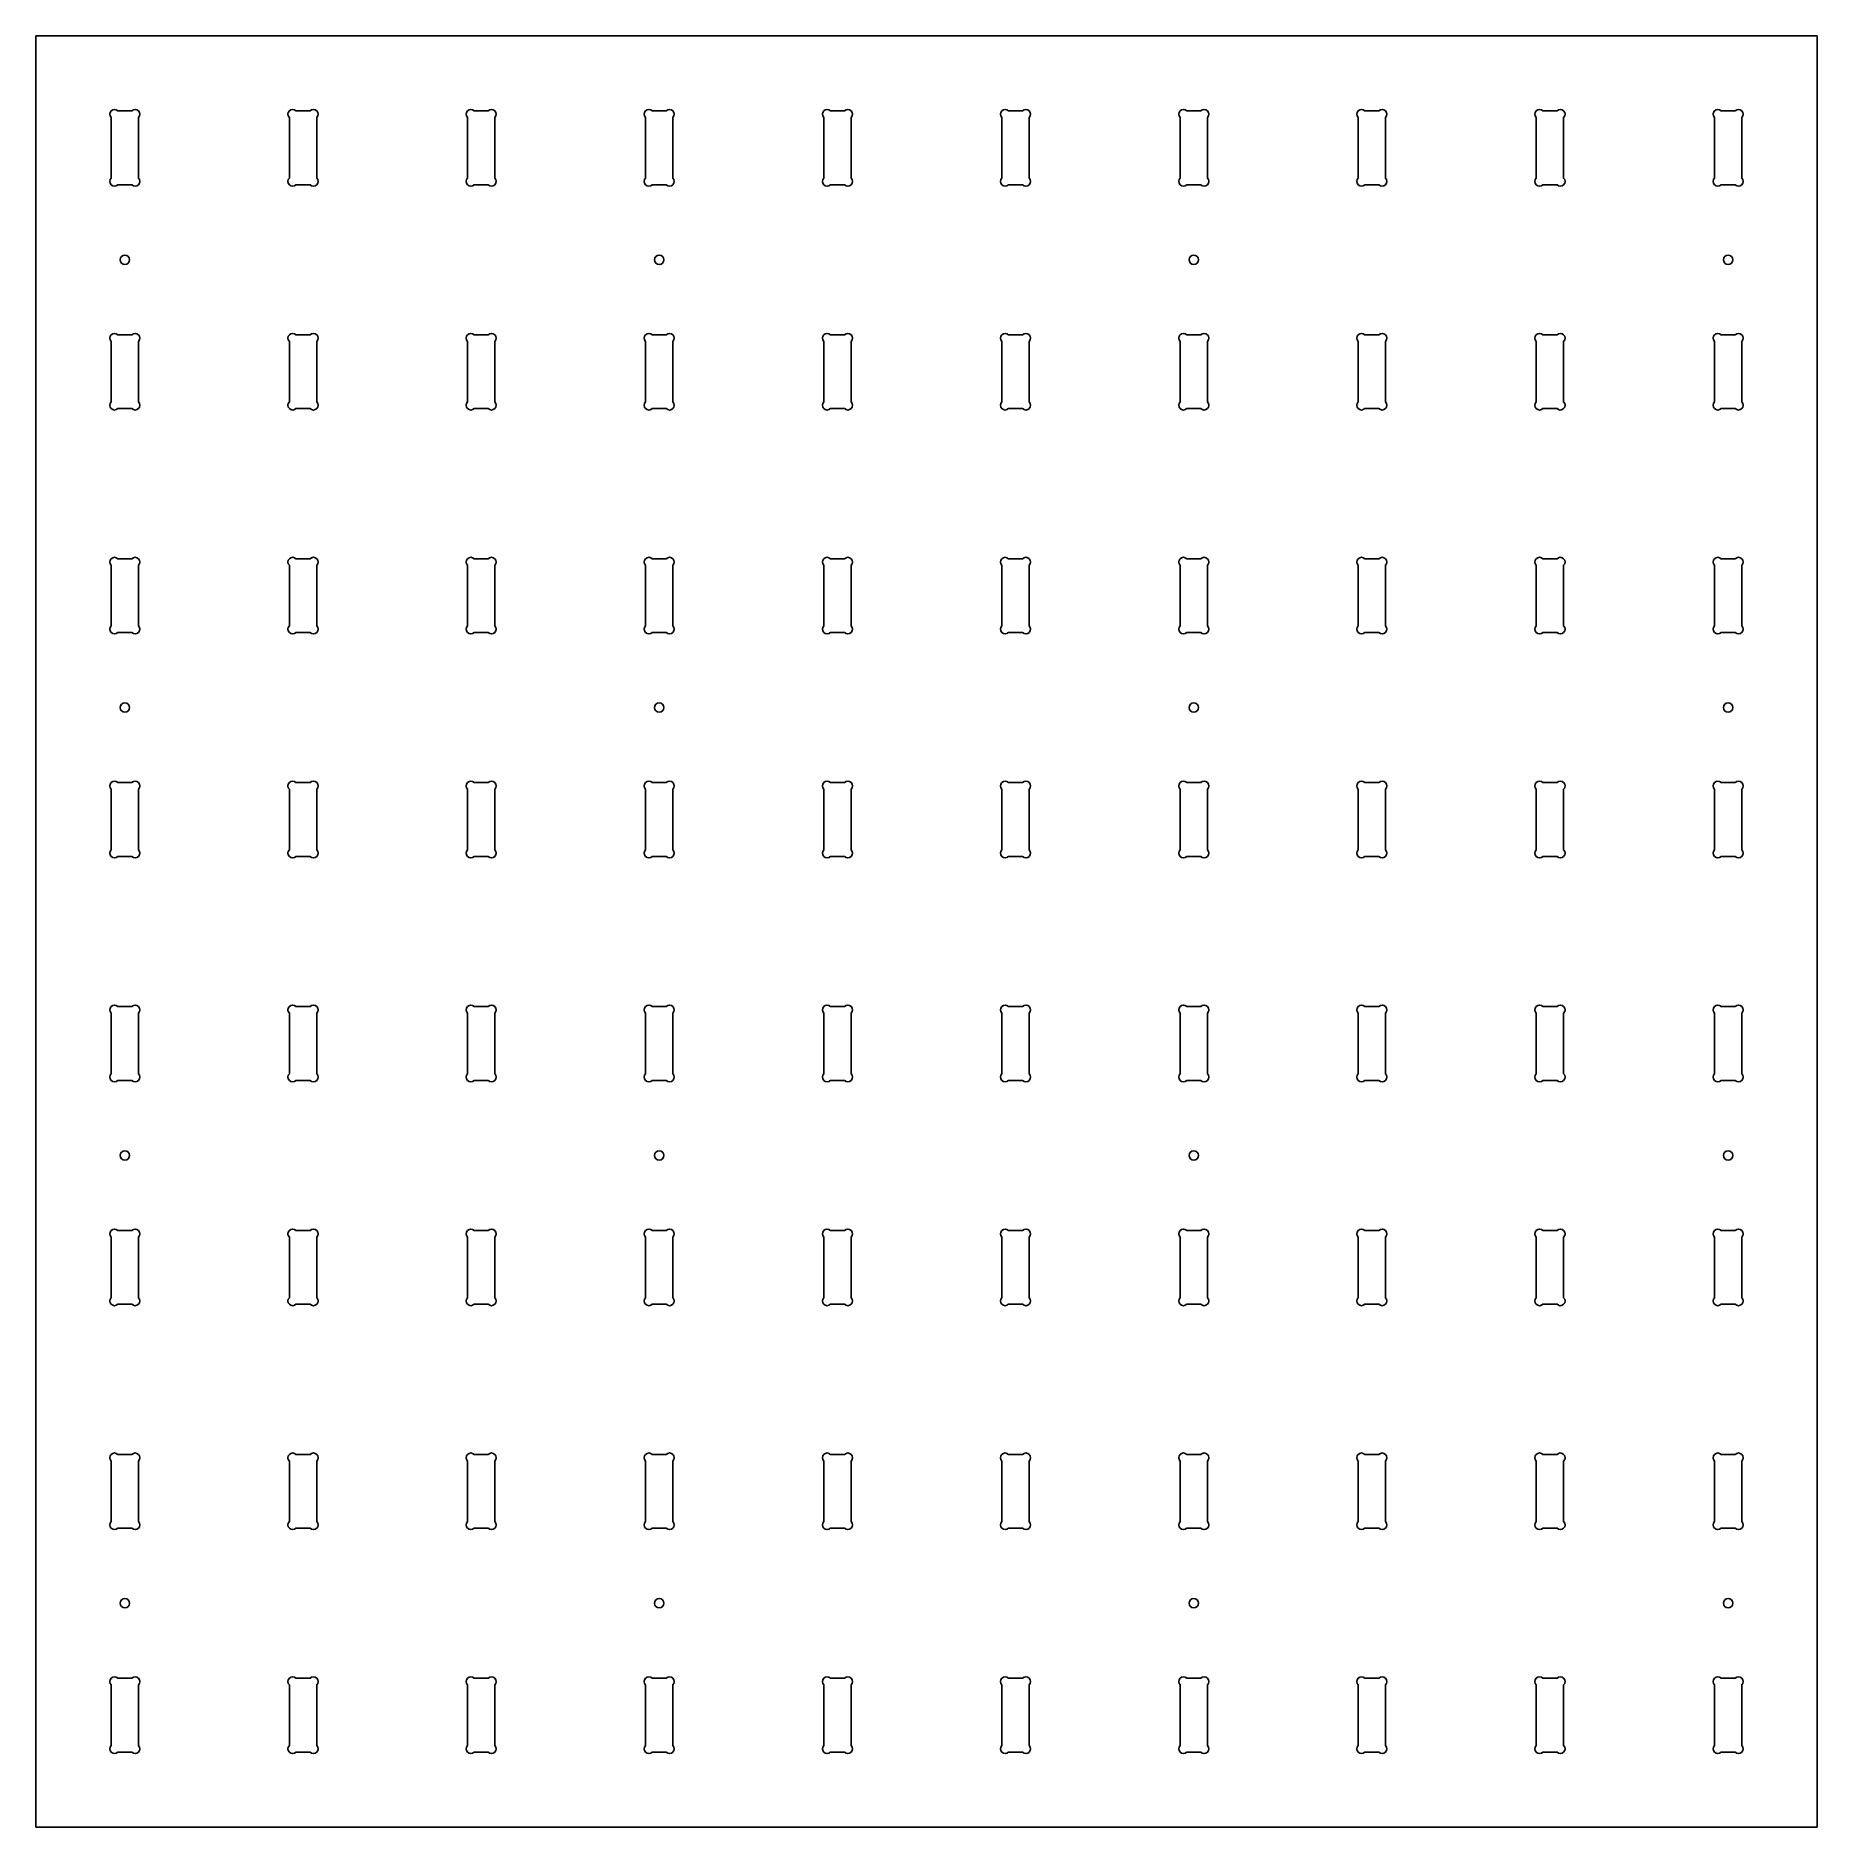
# Model space of a CAD drawing. Extents: x -46.3 to 1.2, y -26.9 to 20.8.
import ezdxf

# ---------------------------------------------------------------- set-up
doc = ezdxf.new("R2010")
doc.units = 0

msp = doc.modelspace()

# ---------------------------------------------------------------- linework, layer by layer
for p, q in [((1.203089, 20.825337), (-46.296912, 20.825337)), ((-46.296912, 20.825337), (-46.296912, -26.924663)), ((1.203089, -26.924663), (1.203089, 20.825337)), ((-44.286085, 17.033487), (-44.286085, 18.648438)), ((-44.109308, 18.825214), (-43.734515, 18.825214)), ((-43.557738, 18.648438), (-43.557738, 17.033487)), ((-39.536085, 17.033487), (-39.536085, 18.648438)), ((-39.359308, 18.825214), (-38.984515, 18.825214)), ((-38.807738, 18.648438), (-38.807738, 17.033487)), ((-34.786085, 17.033487), (-34.786085, 18.648438)), ((-34.609308, 18.825214), (-34.234515, 18.825214)), ((-34.057738, 18.648438), (-34.057738, 17.033487)), ((-30.036084, 17.033487), (-30.036084, 18.648438)), ((-29.859308, 18.825214), (-29.484515, 18.825214)), ((-29.307738, 18.648438), (-29.307738, 17.033487)), ((-25.286084, 17.033487), (-25.286084, 18.648438)), ((-25.109308, 18.825214), (-24.734515, 18.825214)), ((-24.557738, 18.648438), (-24.557738, 17.033487)), ((-20.536084, 17.033487), (-20.536084, 18.648438)), ((-20.359308, 18.825214), (-19.984515, 18.825214)), ((-19.807738, 18.648438), (-19.807738, 17.033487)), ((-15.786084, 17.033487), (-15.786084, 18.648438)), ((-15.609308, 18.825214), (-15.234515, 18.825214)), ((-15.057738, 18.648438), (-15.057738, 17.033487)), ((-11.036084, 17.033487), (-11.036084, 18.648438)), ((-10.859308, 18.825214), (-10.484514, 18.825214)), ((-10.307738, 18.648438), (-10.307738, 17.033487)), ((-6.286084, 17.033487), (-6.286084, 18.648438)), ((-6.109307, 18.825214), (-5.734514, 18.825214)), ((-5.557738, 18.648438), (-5.557738, 17.033487)), ((-1.536084, 17.033487), (-1.536084, 18.648438)), ((-1.359307, 18.825214), (-0.984514, 18.825214)), ((-0.807738, 18.648438), (-0.807738, 17.033487)), ((-43.734515, 16.85671), (-44.109308, 16.85671)), ((-38.984515, 16.85671), (-39.359308, 16.85671)), ((-34.234515, 16.85671), (-34.609308, 16.85671)), ((-29.484515, 16.85671), (-29.859308, 16.85671)), ((-24.734515, 16.85671), (-25.109308, 16.85671)), ((-19.984515, 16.85671), (-20.359308, 16.85671)), ((-15.234515, 16.85671), (-15.609308, 16.85671)), ((-10.484514, 16.85671), (-10.859308, 16.85671)), ((-5.734514, 16.85671), (-6.109307, 16.85671)), ((-0.984514, 16.85671), (-1.359307, 16.85671)), ((-44.286085, 11.064737), (-44.286085, 12.679688)), ((-44.109308, 12.856464), (-43.734515, 12.856464)), ((-43.557738, 12.679688), (-43.557738, 11.064737)), ((-39.536085, 11.064737), (-39.536085, 12.679688)), ((-39.359308, 12.856464), (-38.984515, 12.856464)), ((-38.807738, 12.679688), (-38.807738, 11.064737)), ((-34.786085, 11.064737), (-34.786085, 12.679688)), ((-34.609308, 12.856464), (-34.234515, 12.856464)), ((-34.057738, 12.679688), (-34.057738, 11.064737)), ((-30.036084, 11.064737), (-30.036084, 12.679688)), ((-29.859308, 12.856464), (-29.484515, 12.856464)), ((-29.307738, 12.679688), (-29.307738, 11.064737)), ((-25.286084, 11.064737), (-25.286084, 12.679688)), ((-25.109308, 12.856464), (-24.734515, 12.856464)), ((-24.557738, 12.679688), (-24.557738, 11.064737)), ((-20.536084, 11.064737), (-20.536084, 12.679688)), ((-20.359308, 12.856464), (-19.984515, 12.856464)), ((-19.807738, 12.679688), (-19.807738, 11.064737)), ((-15.786084, 11.064737), (-15.786084, 12.679688)), ((-15.609308, 12.856464), (-15.234515, 12.856464)), ((-15.057738, 12.679688), (-15.057738, 11.064737)), ((-11.036084, 11.064737), (-11.036084, 12.679688)), ((-10.859308, 12.856464), (-10.484514, 12.856464)), ((-10.307738, 12.679688), (-10.307738, 11.064737)), ((-6.286084, 11.064737), (-6.286084, 12.679688)), ((-6.109307, 12.856464), (-5.734514, 12.856464)), ((-5.557738, 12.679688), (-5.557738, 11.064737)), ((-1.536084, 11.064737), (-1.536084, 12.679688)), ((-1.359307, 12.856464), (-0.984514, 12.856464)), ((-0.807738, 12.679688), (-0.807738, 11.064737)), ((-43.734515, 10.88796), (-44.109308, 10.88796)), ((-38.984515, 10.88796), (-39.359308, 10.88796)), ((-34.234515, 10.88796), (-34.609308, 10.88796)), ((-29.484515, 10.88796), (-29.859308, 10.88796)), ((-24.734515, 10.88796), (-25.109308, 10.88796)), ((-19.984515, 10.88796), (-20.359308, 10.88796)), ((-15.234515, 10.88796), (-15.609308, 10.88796)), ((-10.484514, 10.88796), (-10.859308, 10.88796)), ((-5.734514, 10.88796), (-6.109307, 10.88796)), ((-0.984514, 10.88796), (-1.359307, 10.88796)), ((-44.286085, 5.095987), (-44.286085, 6.710937)), ((-44.109308, 6.887714), (-43.734515, 6.887714)), ((-43.557738, 6.710937), (-43.557738, 5.095987)), ((-39.536085, 5.095987), (-39.536085, 6.710937)), ((-39.359308, 6.887714), (-38.984515, 6.887714)), ((-38.807738, 6.710937), (-38.807738, 5.095987)), ((-34.786085, 5.095987), (-34.786085, 6.710937)), ((-34.609308, 6.887714), (-34.234515, 6.887714)), ((-34.057738, 6.710937), (-34.057738, 5.095987)), ((-30.036084, 5.095987), (-30.036084, 6.710937)), ((-29.859308, 6.887714), (-29.484515, 6.887714)), ((-29.307738, 6.710937), (-29.307738, 5.095987)), ((-25.286084, 5.095987), (-25.286084, 6.710937)), ((-25.109308, 6.887714), (-24.734515, 6.887714)), ((-24.557738, 6.710937), (-24.557738, 5.095987)), ((-20.536084, 5.095987), (-20.536084, 6.710937)), ((-20.359308, 6.887714), (-19.984515, 6.887714)), ((-19.807738, 6.710937), (-19.807738, 5.095987)), ((-15.786084, 5.095987), (-15.786084, 6.710937)), ((-15.609308, 6.887714), (-15.234515, 6.887714)), ((-15.057738, 6.710937), (-15.057738, 5.095987)), ((-11.036084, 5.095987), (-11.036084, 6.710937)), ((-10.859308, 6.887714), (-10.484514, 6.887714)), ((-10.307738, 6.710937), (-10.307738, 5.095987)), ((-6.286084, 5.095987), (-6.286084, 6.710937)), ((-6.109307, 6.887714), (-5.734514, 6.887714)), ((-5.557738, 6.710937), (-5.557738, 5.095987)), ((-1.536084, 5.095987), (-1.536084, 6.710937)), ((-1.359307, 6.887714), (-0.984514, 6.887714)), ((-0.807738, 6.710937), (-0.807738, 5.095987)), ((-43.734515, 4.91921), (-44.109308, 4.91921)), ((-38.984515, 4.91921), (-39.359308, 4.91921)), ((-34.234515, 4.91921), (-34.609308, 4.91921)), ((-29.484515, 4.91921), (-29.859308, 4.91921)), ((-24.734515, 4.91921), (-25.109308, 4.91921)), ((-19.984515, 4.91921), (-20.359308, 4.91921)), ((-15.234515, 4.91921), (-15.609308, 4.91921)), ((-10.484514, 4.91921), (-10.859308, 4.91921)), ((-5.734514, 4.91921), (-6.109307, 4.91921)), ((-0.984514, 4.91921), (-1.359307, 4.91921)), ((-44.286085, -0.872763), (-44.286085, 0.742187)), ((-44.109308, 0.918964), (-43.734515, 0.918964)), ((-43.557738, 0.742187), (-43.557738, -0.872763)), ((-39.536085, -0.872763), (-39.536085, 0.742187)), ((-39.359308, 0.918964), (-38.984515, 0.918964)), ((-38.807738, 0.742187), (-38.807738, -0.872763)), ((-34.786085, -0.872763), (-34.786085, 0.742187)), ((-34.609308, 0.918964), (-34.234515, 0.918964)), ((-34.057738, 0.742187), (-34.057738, -0.872763)), ((-30.036084, -0.872763), (-30.036084, 0.742187)), ((-29.859308, 0.918964), (-29.484515, 0.918964)), ((-29.307738, 0.742187), (-29.307738, -0.872763)), ((-25.286084, -0.872763), (-25.286084, 0.742187)), ((-25.109308, 0.918964), (-24.734515, 0.918964)), ((-24.557738, 0.742187), (-24.557738, -0.872763)), ((-20.536084, -0.872763), (-20.536084, 0.742187)), ((-20.359308, 0.918964), (-19.984515, 0.918964)), ((-19.807738, 0.742187), (-19.807738, -0.872763)), ((-15.786084, -0.872763), (-15.786084, 0.742187)), ((-15.609308, 0.918964), (-15.234515, 0.918964)), ((-15.057738, 0.742187), (-15.057738, -0.872763)), ((-11.036084, -0.872763), (-11.036084, 0.742187)), ((-10.859308, 0.918964), (-10.484514, 0.918964)), ((-10.307738, 0.742187), (-10.307738, -0.872763)), ((-6.286084, -0.872763), (-6.286084, 0.742187)), ((-6.109307, 0.918964), (-5.734514, 0.918964)), ((-5.557738, 0.742187), (-5.557738, -0.872763)), ((-1.536084, -0.872763), (-1.536084, 0.742187)), ((-1.359307, 0.918964), (-0.984514, 0.918964)), ((-0.807738, 0.742187), (-0.807738, -0.872763)), ((-43.734515, -1.04954), (-44.109308, -1.04954)), ((-38.984515, -1.04954), (-39.359308, -1.04954)), ((-34.234515, -1.04954), (-34.609308, -1.04954)), ((-29.484515, -1.04954), (-29.859308, -1.04954)), ((-24.734515, -1.04954), (-25.109308, -1.04954)), ((-19.984515, -1.04954), (-20.359308, -1.04954)), ((-15.234515, -1.04954), (-15.609308, -1.04954)), ((-10.484514, -1.04954), (-10.859308, -1.04954)), ((-5.734514, -1.04954), (-6.109307, -1.04954)), ((-0.984514, -1.04954), (-1.359307, -1.04954)), ((-44.286085, -6.841513), (-44.286085, -5.226563)), ((-44.109308, -5.049786), (-43.734515, -5.049786)), ((-43.557738, -5.226563), (-43.557738, -6.841513)), ((-39.536085, -6.841513), (-39.536085, -5.226563)), ((-39.359308, -5.049786), (-38.984515, -5.049786)), ((-38.807738, -5.226563), (-38.807738, -6.841513)), ((-34.786085, -6.841513), (-34.786085, -5.226563)), ((-34.609308, -5.049786), (-34.234515, -5.049786)), ((-34.057738, -5.226563), (-34.057738, -6.841513)), ((-30.036084, -6.841513), (-30.036084, -5.226563)), ((-29.859308, -5.049786), (-29.484515, -5.049786)), ((-29.307738, -5.226563), (-29.307738, -6.841513)), ((-25.286084, -6.841513), (-25.286084, -5.226563)), ((-25.109308, -5.049786), (-24.734515, -5.049786)), ((-24.557738, -5.226563), (-24.557738, -6.841513)), ((-20.536084, -6.841513), (-20.536084, -5.226563)), ((-20.359308, -5.049786), (-19.984515, -5.049786)), ((-19.807738, -5.226563), (-19.807738, -6.841513)), ((-15.786084, -6.841513), (-15.786084, -5.226563)), ((-15.609308, -5.049786), (-15.234515, -5.049786)), ((-15.057738, -5.226563), (-15.057738, -6.841513)), ((-11.036084, -6.841513), (-11.036084, -5.226563)), ((-10.859308, -5.049786), (-10.484514, -5.049786)), ((-10.307738, -5.226563), (-10.307738, -6.841513)), ((-6.286084, -6.841513), (-6.286084, -5.226563)), ((-6.109307, -5.049786), (-5.734514, -5.049786)), ((-5.557738, -5.226563), (-5.557738, -6.841513)), ((-1.536084, -6.841513), (-1.536084, -5.226563)), ((-1.359307, -5.049786), (-0.984514, -5.049786)), ((-0.807738, -5.226563), (-0.807738, -6.841513)), ((-43.734515, -7.01829), (-44.109308, -7.01829)), ((-38.984515, -7.01829), (-39.359308, -7.01829)), ((-34.234515, -7.01829), (-34.609308, -7.01829)), ((-29.484515, -7.01829), (-29.859308, -7.01829)), ((-24.734515, -7.01829), (-25.109308, -7.01829)), ((-19.984515, -7.01829), (-20.359308, -7.01829)), ((-15.234515, -7.01829), (-15.609308, -7.01829)), ((-10.484514, -7.01829), (-10.859308, -7.01829)), ((-5.734514, -7.01829), (-6.109307, -7.01829)), ((-0.984514, -7.01829), (-1.359307, -7.01829)), ((-44.286085, -12.810263), (-44.286085, -11.195313)), ((-44.109308, -11.018536), (-43.734515, -11.018536)), ((-43.557738, -11.195313), (-43.557738, -12.810263)), ((-39.536085, -12.810263), (-39.536085, -11.195313)), ((-39.359308, -11.018536), (-38.984515, -11.018536)), ((-38.807738, -11.195313), (-38.807738, -12.810263)), ((-34.786085, -12.810263), (-34.786085, -11.195313)), ((-34.609308, -11.018536), (-34.234515, -11.018536)), ((-34.057738, -11.195313), (-34.057738, -12.810263)), ((-30.036084, -12.810263), (-30.036084, -11.195313)), ((-29.859308, -11.018536), (-29.484515, -11.018536)), ((-29.307738, -11.195313), (-29.307738, -12.810263)), ((-25.286084, -12.810263), (-25.286084, -11.195313)), ((-25.109308, -11.018536), (-24.734515, -11.018536)), ((-24.557738, -11.195313), (-24.557738, -12.810263)), ((-20.536084, -12.810263), (-20.536084, -11.195313)), ((-20.359308, -11.018536), (-19.984515, -11.018536)), ((-19.807738, -11.195313), (-19.807738, -12.810263)), ((-15.786084, -12.810263), (-15.786084, -11.195313)), ((-15.609308, -11.018536), (-15.234515, -11.018536)), ((-15.057738, -11.195313), (-15.057738, -12.810263)), ((-11.036084, -12.810263), (-11.036084, -11.195313)), ((-10.859308, -11.018536), (-10.484514, -11.018536)), ((-10.307738, -11.195313), (-10.307738, -12.810263)), ((-6.286084, -12.810263), (-6.286084, -11.195313)), ((-6.109307, -11.018536), (-5.734514, -11.018536)), ((-5.557738, -11.195313), (-5.557738, -12.810263)), ((-1.536084, -12.810263), (-1.536084, -11.195313)), ((-1.359307, -11.018536), (-0.984514, -11.018536)), ((-0.807738, -11.195313), (-0.807738, -12.810263)), ((-43.734515, -12.98704), (-44.109308, -12.98704)), ((-38.984515, -12.98704), (-39.359308, -12.98704)), ((-34.234515, -12.98704), (-34.609308, -12.98704)), ((-29.484515, -12.98704), (-29.859308, -12.98704)), ((-24.734515, -12.98704), (-25.109308, -12.98704)), ((-19.984515, -12.98704), (-20.359308, -12.98704)), ((-15.234515, -12.98704), (-15.609308, -12.98704)), ((-10.484514, -12.98704), (-10.859308, -12.98704)), ((-5.734514, -12.98704), (-6.109307, -12.98704)), ((-0.984514, -12.98704), (-1.359307, -12.98704)), ((-44.286085, -18.779013), (-44.286085, -17.164063)), ((-44.109308, -16.987286), (-43.734515, -16.987286)), ((-43.557738, -17.164063), (-43.557738, -18.779013)), ((-39.536085, -18.779013), (-39.536085, -17.164063)), ((-39.359308, -16.987286), (-38.984515, -16.987286)), ((-38.807738, -17.164063), (-38.807738, -18.779013)), ((-34.786085, -18.779013), (-34.786085, -17.164063)), ((-34.609308, -16.987286), (-34.234515, -16.987286)), ((-34.057738, -17.164063), (-34.057738, -18.779013)), ((-30.036084, -18.779013), (-30.036084, -17.164063)), ((-29.859308, -16.987286), (-29.484515, -16.987286)), ((-29.307738, -17.164063), (-29.307738, -18.779013)), ((-25.286084, -18.779013), (-25.286084, -17.164063)), ((-25.109308, -16.987286), (-24.734515, -16.987286)), ((-24.557738, -17.164063), (-24.557738, -18.779013)), ((-20.536084, -18.779013), (-20.536084, -17.164063)), ((-20.359308, -16.987286), (-19.984515, -16.987286)), ((-19.807738, -17.164063), (-19.807738, -18.779013)), ((-15.786084, -18.779013), (-15.786084, -17.164063)), ((-15.609308, -16.987286), (-15.234515, -16.987286)), ((-15.057738, -17.164063), (-15.057738, -18.779013)), ((-11.036084, -18.779013), (-11.036084, -17.164063)), ((-10.859308, -16.987286), (-10.484514, -16.987286)), ((-10.307738, -17.164063), (-10.307738, -18.779013)), ((-6.286084, -18.779013), (-6.286084, -17.164063)), ((-6.109307, -16.987286), (-5.734514, -16.987286)), ((-5.557738, -17.164063), (-5.557738, -18.779013)), ((-1.536084, -18.779013), (-1.536084, -17.164063)), ((-1.359307, -16.987286), (-0.984514, -16.987286)), ((-0.807738, -17.164063), (-0.807738, -18.779013)), ((-43.734515, -18.95579), (-44.109308, -18.95579)), ((-38.984515, -18.95579), (-39.359308, -18.95579)), ((-34.234515, -18.95579), (-34.609308, -18.95579)), ((-29.484515, -18.95579), (-29.859308, -18.95579)), ((-24.734515, -18.95579), (-25.109308, -18.95579)), ((-19.984515, -18.95579), (-20.359308, -18.95579)), ((-15.234515, -18.95579), (-15.609308, -18.95579)), ((-10.484514, -18.95579), (-10.859308, -18.95579)), ((-5.734514, -18.95579), (-6.109307, -18.95579)), ((-0.984514, -18.95579), (-1.359307, -18.95579)), ((-44.286085, -24.747764), (-44.286085, -23.132813)), ((-44.109308, -22.956036), (-43.734515, -22.956036)), ((-43.557738, -23.132813), (-43.557738, -24.747764)), ((-39.536085, -24.747764), (-39.536085, -23.132813)), ((-39.359308, -22.956036), (-38.984515, -22.956036)), ((-38.807738, -23.132813), (-38.807738, -24.747764)), ((-34.786085, -24.747764), (-34.786085, -23.132813)), ((-34.609308, -22.956036), (-34.234515, -22.956036)), ((-34.057738, -23.132813), (-34.057738, -24.747764)), ((-30.036084, -24.747764), (-30.036084, -23.132813)), ((-29.859308, -22.956036), (-29.484515, -22.956036)), ((-29.307738, -23.132813), (-29.307738, -24.747764)), ((-25.286084, -24.747764), (-25.286084, -23.132813)), ((-25.109308, -22.956036), (-24.734515, -22.956036)), ((-24.557738, -23.132813), (-24.557738, -24.747764)), ((-20.536084, -24.747764), (-20.536084, -23.132813)), ((-20.359308, -22.956036), (-19.984515, -22.956036)), ((-19.807738, -23.132813), (-19.807738, -24.747764)), ((-15.786084, -24.747764), (-15.786084, -23.132813)), ((-15.609308, -22.956036), (-15.234515, -22.956036)), ((-15.057738, -23.132813), (-15.057738, -24.747764)), ((-11.036084, -24.747764), (-11.036084, -23.132813)), ((-10.859308, -22.956036), (-10.484514, -22.956036)), ((-10.307738, -23.132813), (-10.307738, -24.747764)), ((-6.286084, -24.747764), (-6.286084, -23.132813)), ((-6.109307, -22.956036), (-5.734514, -22.956036)), ((-5.557738, -23.132813), (-5.557738, -24.747764)), ((-1.536084, -24.747764), (-1.536084, -23.132813)), ((-1.359307, -22.956036), (-0.984514, -22.956036)), ((-0.807738, -23.132813), (-0.807738, -24.747764)), ((-43.734515, -24.92454), (-44.109308, -24.92454)), ((-38.984515, -24.92454), (-39.359308, -24.92454)), ((-34.234515, -24.92454), (-34.609308, -24.92454)), ((-29.484515, -24.92454), (-29.859308, -24.92454)), ((-24.734515, -24.92454), (-25.109308, -24.92454)), ((-19.984515, -24.92454), (-20.359308, -24.92454)), ((-15.234515, -24.92454), (-15.609308, -24.92454)), ((-10.484514, -24.92454), (-10.859308, -24.92454)), ((-5.734514, -24.92454), (-6.109307, -24.92454)), ((-0.984514, -24.92454), (-1.359307, -24.92454)), ((-46.296912, -26.924663), (1.203089, -26.924663))]:
    msp.add_line(p, q)
for centre, start, end in [((-44.197696, 18.736826), 135, -135), ((-44.197696, 18.736826), 45, 135), ((-43.646127, 18.736826), 45, 135), ((-43.646127, 18.736826), -45, 45), ((-39.447696, 18.736826), 135, -135), ((-39.447696, 18.736826), 45, 135), ((-38.896127, 18.736826), 45, 135), ((-38.896127, 18.736826), -45, 45), ((-34.697696, 18.736826), 135, -135), ((-34.697696, 18.736826), 45, 135), ((-34.146126, 18.736826), 45, 135), ((-34.146126, 18.736826), -45, 45), ((-29.947696, 18.736826), 135, -135), ((-29.947696, 18.736826), 45, 135), ((-29.396126, 18.736826), 45, 135), ((-29.396126, 18.736826), -45, 45), ((-25.197696, 18.736826), 135, -135), ((-25.197696, 18.736826), 45, 135), ((-24.646126, 18.736826), 45, 135), ((-24.646126, 18.736826), -45, 45), ((-20.447696, 18.736826), 135, -135), ((-20.447696, 18.736826), 45, 135), ((-19.896126, 18.736826), 45, 135), ((-19.896126, 18.736826), -45, 45), ((-15.697696, 18.736826), 135, -135), ((-15.697696, 18.736826), 45, 135), ((-15.146126, 18.736826), 45, 135), ((-15.146126, 18.736826), -45, 45), ((-10.947696, 18.736826), 135, -135), ((-10.947696, 18.736826), 45, 135), ((-10.396126, 18.736826), 45, 135), ((-10.396126, 18.736826), -45, 45), ((-6.197696, 18.736826), 135, -135), ((-6.197696, 18.736826), 45, 135), ((-5.646126, 18.736826), 45, 135), ((-5.646126, 18.736826), -45, 45), ((-1.447696, 18.736826), 135, -135), ((-1.447696, 18.736826), 45, 135), ((-0.896126, 18.736826), 45, 135), ((-0.896126, 18.736826), -45, 45), ((-44.197696, 16.945099), 135, -135), ((-44.197696, 16.945099), -135, -45), ((-43.646127, 16.945099), -135, -45), ((-43.646127, 16.945099), -45, 45), ((-39.447696, 16.945099), 135, -135), ((-39.447696, 16.945099), -135, -45), ((-38.896127, 16.945099), -135, -45), ((-38.896127, 16.945099), -45, 45), ((-34.697696, 16.945099), 135, -135), ((-34.697696, 16.945099), -135, -45), ((-34.146126, 16.945099), -135, -45), ((-34.146126, 16.945099), -45, 45), ((-29.947696, 16.945099), 135, -135), ((-29.947696, 16.945099), -135, -45), ((-29.396126, 16.945099), -135, -45), ((-29.396126, 16.945099), -45, 45), ((-25.197696, 16.945099), 135, -135), ((-25.197696, 16.945099), -135, -45), ((-24.646126, 16.945099), -135, -45), ((-24.646126, 16.945099), -45, 45), ((-20.447696, 16.945099), 135, -135), ((-20.447696, 16.945099), -135, -45), ((-19.896126, 16.945099), -135, -45), ((-19.896126, 16.945099), -45, 45), ((-15.697696, 16.945099), 135, -135), ((-15.697696, 16.945099), -135, -45), ((-15.146126, 16.945099), -135, -45), ((-15.146126, 16.945099), -45, 45), ((-10.947696, 16.945099), 135, -135), ((-10.947696, 16.945099), -135, -45), ((-10.396126, 16.945099), -135, -45), ((-10.396126, 16.945099), -45, 45), ((-6.197696, 16.945099), 135, -135), ((-6.197696, 16.945099), -135, -45), ((-5.646126, 16.945099), -135, -45), ((-5.646126, 16.945099), -45, 45), ((-1.447696, 16.945099), 135, -135), ((-1.447696, 16.945099), -135, -45), ((-0.896126, 16.945099), -135, -45), ((-0.896126, 16.945099), -45, 45), ((-43.921911, 14.856587), 90, 180), ((-43.921911, 14.856587), 180, -90), ((-43.921911, 14.856587), 0, 90), ((-43.921911, 14.856587), -90, 0), ((-29.671911, 14.856587), 90, 180), ((-29.671911, 14.856587), 180, -90), ((-29.671911, 14.856587), 0, 90), ((-29.671911, 14.856587), -90, 0), ((-15.421911, 14.856587), 90, 180), ((-15.421911, 14.856587), 180, -90), ((-15.421911, 14.856587), 0, 90), ((-15.421911, 14.856587), -90, 0), ((-1.171911, 14.856587), 90, 180), ((-1.171911, 14.856587), 180, -90), ((-1.171911, 14.856587), 0, 90), ((-1.171911, 14.856587), -90, 0), ((-44.197696, 12.768076), 45, 135), ((-43.646127, 12.768076), 45, 135), ((-39.447696, 12.768076), 45, 135), ((-38.896127, 12.768076), 45, 135), ((-34.697696, 12.768076), 45, 135), ((-34.146126, 12.768076), 45, 135), ((-29.947696, 12.768076), 45, 135), ((-29.396126, 12.768076), 45, 135), ((-25.197696, 12.768076), 45, 135), ((-24.646126, 12.768076), 45, 135), ((-20.447696, 12.768076), 45, 135), ((-19.896126, 12.768076), 45, 135), ((-15.697696, 12.768076), 45, 135), ((-15.146126, 12.768076), 45, 135), ((-10.947696, 12.768076), 45, 135), ((-10.396126, 12.768076), 45, 135), ((-6.197696, 12.768076), 45, 135), ((-5.646126, 12.768076), 45, 135), ((-1.447696, 12.768076), 45, 135), ((-0.896126, 12.768076), 45, 135), ((-44.197696, 12.768076), 135, -135), ((-43.646127, 12.768076), -45, 45), ((-39.447696, 12.768076), 135, -135), ((-38.896127, 12.768076), -45, 45), ((-34.697696, 12.768076), 135, -135), ((-34.146126, 12.768076), -45, 45), ((-29.947696, 12.768076), 135, -135), ((-29.396126, 12.768076), -45, 45), ((-25.197696, 12.768076), 135, -135), ((-24.646126, 12.768076), -45, 45), ((-20.447696, 12.768076), 135, -135), ((-19.896126, 12.768076), -45, 45), ((-15.697696, 12.768076), 135, -135), ((-15.146126, 12.768076), -45, 45), ((-10.947696, 12.768076), 135, -135), ((-10.396126, 12.768076), -45, 45), ((-6.197696, 12.768076), 135, -135), ((-5.646126, 12.768076), -45, 45), ((-1.447696, 12.768076), 135, -135), ((-0.896126, 12.768076), -45, 45), ((-44.197696, 10.976349), 135, -135), ((-43.646127, 10.976349), -45, 45), ((-39.447696, 10.976349), 135, -135), ((-38.896127, 10.976349), -45, 45), ((-34.697696, 10.976349), 135, -135), ((-34.146126, 10.976349), -45, 45), ((-29.947696, 10.976349), 135, -135), ((-29.396126, 10.976349), -45, 45), ((-25.197696, 10.976349), 135, -135), ((-24.646126, 10.976349), -45, 45), ((-20.447696, 10.976349), 135, -135), ((-19.896126, 10.976349), -45, 45), ((-15.697696, 10.976349), 135, -135), ((-15.146126, 10.976349), -45, 45), ((-10.947696, 10.976349), 135, -135), ((-10.396126, 10.976349), -45, 45), ((-6.197696, 10.976349), 135, -135), ((-5.646126, 10.976349), -45, 45), ((-1.447696, 10.976349), 135, -135), ((-0.896126, 10.976349), -45, 45), ((-44.197696, 10.976349), -135, -45), ((-43.646127, 10.976349), -135, -45), ((-39.447696, 10.976349), -135, -45), ((-38.896127, 10.976349), -135, -45), ((-34.697696, 10.976349), -135, -45), ((-34.146126, 10.976349), -135, -45), ((-29.947696, 10.976349), -135, -45), ((-29.396126, 10.976349), -135, -45), ((-25.197696, 10.976349), -135, -45), ((-24.646126, 10.976349), -135, -45), ((-20.447696, 10.976349), -135, -45), ((-19.896126, 10.976349), -135, -45), ((-15.697696, 10.976349), -135, -45), ((-15.146126, 10.976349), -135, -45), ((-10.947696, 10.976349), -135, -45), ((-10.396126, 10.976349), -135, -45), ((-6.197696, 10.976349), -135, -45), ((-5.646126, 10.976349), -135, -45), ((-1.447696, 10.976349), -135, -45), ((-0.896126, 10.976349), -135, -45), ((-44.197696, 6.799326), 135, -135), ((-44.197696, 6.799326), 45, 135), ((-43.646127, 6.799326), 45, 135), ((-43.646127, 6.799326), -45, 45), ((-39.447696, 6.799326), 135, -135), ((-39.447696, 6.799326), 45, 135), ((-38.896127, 6.799326), 45, 135), ((-38.896127, 6.799326), -45, 45), ((-34.697696, 6.799326), 135, -135), ((-34.697696, 6.799326), 45, 135), ((-34.146126, 6.799326), 45, 135), ((-34.146126, 6.799326), -45, 45), ((-29.947696, 6.799326), 135, -135), ((-29.947696, 6.799326), 45, 135), ((-29.396126, 6.799326), 45, 135), ((-29.396126, 6.799326), -45, 45), ((-25.197696, 6.799326), 135, -135), ((-25.197696, 6.799326), 45, 135), ((-24.646126, 6.799326), 45, 135), ((-24.646126, 6.799326), -45, 45), ((-20.447696, 6.799326), 135, -135), ((-20.447696, 6.799326), 45, 135), ((-19.896126, 6.799326), 45, 135), ((-19.896126, 6.799326), -45, 45), ((-15.697696, 6.799326), 135, -135), ((-15.697696, 6.799326), 45, 135), ((-15.146126, 6.799326), 45, 135), ((-15.146126, 6.799326), -45, 45), ((-10.947696, 6.799326), 135, -135), ((-10.947696, 6.799326), 45, 135), ((-10.396126, 6.799326), 45, 135), ((-10.396126, 6.799326), -45, 45), ((-6.197696, 6.799326), 135, -135), ((-6.197696, 6.799326), 45, 135), ((-5.646126, 6.799326), 45, 135), ((-5.646126, 6.799326), -45, 45), ((-1.447696, 6.799326), 135, -135), ((-1.447696, 6.799326), 45, 135), ((-0.896126, 6.799326), 45, 135), ((-0.896126, 6.799326), -45, 45), ((-44.197696, 5.007599), 135, -135), ((-44.197696, 5.007599), -135, -45), ((-43.646127, 5.007599), -135, -45), ((-43.646127, 5.007599), -45, 45), ((-39.447696, 5.007599), 135, -135), ((-39.447696, 5.007599), -135, -45), ((-38.896127, 5.007599), -135, -45), ((-38.896127, 5.007599), -45, 45), ((-34.697696, 5.007599), 135, -135), ((-34.697696, 5.007599), -135, -45), ((-34.146126, 5.007599), -135, -45), ((-34.146126, 5.007599), -45, 45), ((-29.947696, 5.007599), 135, -135), ((-29.947696, 5.007599), -135, -45), ((-29.396126, 5.007599), -135, -45), ((-29.396126, 5.007599), -45, 45), ((-25.197696, 5.007599), 135, -135), ((-25.197696, 5.007599), -135, -45), ((-24.646126, 5.007599), -135, -45), ((-24.646126, 5.007599), -45, 45), ((-20.447696, 5.007599), 135, -135), ((-20.447696, 5.007599), -135, -45), ((-19.896126, 5.007599), -135, -45), ((-19.896126, 5.007599), -45, 45), ((-15.697696, 5.007599), 135, -135), ((-15.697696, 5.007599), -135, -45), ((-15.146126, 5.007599), -135, -45), ((-15.146126, 5.007599), -45, 45), ((-10.947696, 5.007599), 135, -135), ((-10.947696, 5.007599), -135, -45), ((-10.396126, 5.007599), -135, -45), ((-10.396126, 5.007599), -45, 45), ((-6.197696, 5.007599), 135, -135), ((-6.197696, 5.007599), -135, -45), ((-5.646126, 5.007599), -135, -45), ((-5.646126, 5.007599), -45, 45), ((-1.447696, 5.007599), 135, -135), ((-1.447696, 5.007599), -135, -45), ((-0.896126, 5.007599), -135, -45), ((-0.896126, 5.007599), -45, 45), ((-43.921911, 2.919087), 90, 180), ((-43.921911, 2.919087), 180, -90), ((-43.921911, 2.919087), 0, 90), ((-43.921911, 2.919087), -90, 0), ((-29.671911, 2.919087), 90, 180), ((-29.671911, 2.919087), 180, -90), ((-29.671911, 2.919087), 0, 90), ((-29.671911, 2.919087), -90, 0), ((-15.421911, 2.919087), 90, 180), ((-15.421911, 2.919087), 180, -90), ((-15.421911, 2.919087), 0, 90), ((-15.421911, 2.919087), -90, 0), ((-1.171911, 2.919087), 90, 180), ((-1.171911, 2.919087), 180, -90), ((-1.171911, 2.919087), 0, 90), ((-1.171911, 2.919087), -90, 0), ((-44.197696, 0.830576), 45, 135), ((-43.646127, 0.830576), 45, 135), ((-39.447696, 0.830576), 45, 135), ((-38.896127, 0.830576), 45, 135), ((-34.697696, 0.830576), 45, 135), ((-34.146126, 0.830576), 45, 135), ((-29.947696, 0.830576), 45, 135), ((-29.396126, 0.830576), 45, 135), ((-25.197696, 0.830576), 45, 135), ((-24.646126, 0.830576), 45, 135), ((-20.447696, 0.830576), 45, 135), ((-19.896126, 0.830576), 45, 135), ((-15.697696, 0.830576), 45, 135), ((-15.146126, 0.830576), 45, 135), ((-10.947696, 0.830576), 45, 135), ((-10.396126, 0.830576), 45, 135), ((-6.197696, 0.830576), 45, 135), ((-5.646126, 0.830576), 45, 135), ((-1.447696, 0.830576), 45, 135), ((-0.896126, 0.830576), 45, 135), ((-44.197696, 0.830576), 135, -135), ((-43.646127, 0.830576), -45, 45), ((-39.447696, 0.830576), 135, -135), ((-38.896127, 0.830576), -45, 45), ((-34.697696, 0.830576), 135, -135), ((-34.146126, 0.830576), -45, 45), ((-29.947696, 0.830576), 135, -135), ((-29.396126, 0.830576), -45, 45), ((-25.197696, 0.830576), 135, -135), ((-24.646126, 0.830576), -45, 45), ((-20.447696, 0.830576), 135, -135), ((-19.896126, 0.830576), -45, 45), ((-15.697696, 0.830576), 135, -135), ((-15.146126, 0.830576), -45, 45), ((-10.947696, 0.830576), 135, -135), ((-10.396126, 0.830576), -45, 45), ((-6.197696, 0.830576), 135, -135), ((-5.646126, 0.830576), -45, 45), ((-1.447696, 0.830576), 135, -135), ((-0.896126, 0.830576), -45, 45), ((-44.197696, -0.961152), 135, -135), ((-43.646127, -0.961152), -45, 45), ((-39.447696, -0.961152), 135, -135), ((-38.896127, -0.961152), -45, 45), ((-34.697696, -0.961152), 135, -135), ((-34.146126, -0.961152), -45, 45), ((-29.947696, -0.961152), 135, -135), ((-29.396126, -0.961152), -45, 45), ((-25.197696, -0.961152), 135, -135), ((-24.646126, -0.961152), -45, 45), ((-20.447696, -0.961152), 135, -135), ((-19.896126, -0.961152), -45, 45), ((-15.697696, -0.961152), 135, -135), ((-15.146126, -0.961152), -45, 45), ((-10.947696, -0.961152), 135, -135), ((-10.396126, -0.961152), -45, 45), ((-6.197696, -0.961152), 135, -135), ((-5.646126, -0.961152), -45, 45), ((-1.447696, -0.961152), 135, -135), ((-0.896126, -0.961152), -45, 45), ((-44.197696, -0.961152), -135, -45), ((-43.646127, -0.961152), -135, -45), ((-39.447696, -0.961152), -135, -45), ((-38.896127, -0.961152), -135, -45), ((-34.697696, -0.961152), -135, -45), ((-34.146126, -0.961152), -135, -45), ((-29.947696, -0.961152), -135, -45), ((-29.396126, -0.961152), -135, -45), ((-25.197696, -0.961152), -135, -45), ((-24.646126, -0.961152), -135, -45), ((-20.447696, -0.961152), -135, -45), ((-19.896126, -0.961152), -135, -45), ((-15.697696, -0.961152), -135, -45), ((-15.146126, -0.961152), -135, -45), ((-10.947696, -0.961152), -135, -45), ((-10.396126, -0.961152), -135, -45), ((-6.197696, -0.961152), -135, -45), ((-5.646126, -0.961152), -135, -45), ((-1.447696, -0.961152), -135, -45), ((-0.896126, -0.961152), -135, -45), ((-44.197696, -5.138174), 135, -135), ((-44.197696, -5.138174), 45, 135), ((-43.646127, -5.138174), 45, 135), ((-43.646127, -5.138174), -45, 45), ((-39.447696, -5.138174), 135, -135), ((-39.447696, -5.138174), 45, 135), ((-38.896127, -5.138174), 45, 135), ((-38.896127, -5.138174), -45, 45), ((-34.697696, -5.138174), 135, -135), ((-34.697696, -5.138174), 45, 135), ((-34.146126, -5.138174), 45, 135), ((-34.146126, -5.138174), -45, 45), ((-29.947696, -5.138174), 135, -135), ((-29.947696, -5.138174), 45, 135), ((-29.396126, -5.138174), 45, 135), ((-29.396126, -5.138174), -45, 45), ((-25.197696, -5.138174), 135, -135), ((-25.197696, -5.138174), 45, 135), ((-24.646126, -5.138174), 45, 135), ((-24.646126, -5.138174), -45, 45), ((-20.447696, -5.138174), 135, -135), ((-20.447696, -5.138174), 45, 135), ((-19.896126, -5.138174), 45, 135), ((-19.896126, -5.138174), -45, 45), ((-15.697696, -5.138174), 135, -135), ((-15.697696, -5.138174), 45, 135), ((-15.146126, -5.138174), 45, 135), ((-15.146126, -5.138174), -45, 45), ((-10.947696, -5.138174), 135, -135), ((-10.947696, -5.138174), 45, 135), ((-10.396126, -5.138174), 45, 135), ((-10.396126, -5.138174), -45, 45), ((-6.197696, -5.138174), 135, -135), ((-6.197696, -5.138174), 45, 135), ((-5.646126, -5.138174), 45, 135), ((-5.646126, -5.138174), -45, 45), ((-1.447696, -5.138174), 135, -135), ((-1.447696, -5.138174), 45, 135), ((-0.896126, -5.138174), 45, 135), ((-0.896126, -5.138174), -45, 45), ((-44.197696, -6.929902), 135, -135), ((-44.197696, -6.929902), -135, -45), ((-43.646127, -6.929902), -135, -45), ((-43.646127, -6.929902), -45, 45), ((-39.447696, -6.929902), 135, -135), ((-39.447696, -6.929902), -135, -45), ((-38.896127, -6.929902), -135, -45), ((-38.896127, -6.929902), -45, 45), ((-34.697696, -6.929902), 135, -135), ((-34.697696, -6.929902), -135, -45), ((-34.146126, -6.929902), -135, -45), ((-34.146126, -6.929902), -45, 45), ((-29.947696, -6.929902), 135, -135), ((-29.947696, -6.929902), -135, -45), ((-29.396126, -6.929902), -135, -45), ((-29.396126, -6.929902), -45, 45), ((-25.197696, -6.929902), 135, -135), ((-25.197696, -6.929902), -135, -45), ((-24.646126, -6.929902), -135, -45), ((-24.646126, -6.929902), -45, 45), ((-20.447696, -6.929902), 135, -135), ((-20.447696, -6.929902), -135, -45), ((-19.896126, -6.929902), -135, -45), ((-19.896126, -6.929902), -45, 45), ((-15.697696, -6.929902), 135, -135), ((-15.697696, -6.929902), -135, -45), ((-15.146126, -6.929902), -135, -45), ((-15.146126, -6.929902), -45, 45), ((-10.947696, -6.929902), 135, -135), ((-10.947696, -6.929902), -135, -45), ((-10.396126, -6.929902), -135, -45), ((-10.396126, -6.929902), -45, 45), ((-6.197696, -6.929902), 135, -135), ((-6.197696, -6.929902), -135, -45), ((-5.646126, -6.929902), -135, -45), ((-5.646126, -6.929902), -45, 45), ((-1.447696, -6.929902), 135, -135), ((-1.447696, -6.929902), -135, -45), ((-0.896126, -6.929902), -135, -45), ((-0.896126, -6.929902), -45, 45), ((-43.921911, -9.018413), 90, 180), ((-43.921911, -9.018413), 180, -90), ((-43.921911, -9.018413), 0, 90), ((-43.921911, -9.018413), -90, 0), ((-29.671911, -9.018413), 90, 180), ((-29.671911, -9.018413), 180, -90), ((-29.671911, -9.018413), 0, 90), ((-29.671911, -9.018413), -90, 0), ((-15.421911, -9.018413), 90, 180), ((-15.421911, -9.018413), 180, -90), ((-15.421911, -9.018413), 0, 90), ((-15.421911, -9.018413), -90, 0), ((-1.171911, -9.018413), 90, 180), ((-1.171911, -9.018413), 180, -90), ((-1.171911, -9.018413), 0, 90), ((-1.171911, -9.018413), -90, 0), ((-44.197696, -11.106924), 45, 135), ((-43.646127, -11.106924), 45, 135), ((-39.447696, -11.106924), 45, 135), ((-38.896127, -11.106924), 45, 135), ((-34.697696, -11.106924), 45, 135), ((-34.146126, -11.106924), 45, 135), ((-29.947696, -11.106924), 45, 135), ((-29.396126, -11.106924), 45, 135), ((-25.197696, -11.106924), 45, 135), ((-24.646126, -11.106924), 45, 135), ((-20.447696, -11.106924), 45, 135), ((-19.896126, -11.106924), 45, 135), ((-15.697696, -11.106924), 45, 135), ((-15.146126, -11.106924), 45, 135), ((-10.947696, -11.106924), 45, 135), ((-10.396126, -11.106924), 45, 135), ((-6.197696, -11.106924), 45, 135), ((-5.646126, -11.106924), 45, 135), ((-1.447696, -11.106924), 45, 135), ((-0.896126, -11.106924), 45, 135), ((-44.197696, -11.106924), 135, -135), ((-43.646127, -11.106924), -45, 45), ((-39.447696, -11.106924), 135, -135), ((-38.896127, -11.106924), -45, 45), ((-34.697696, -11.106924), 135, -135), ((-34.146126, -11.106924), -45, 45), ((-29.947696, -11.106924), 135, -135), ((-29.396126, -11.106924), -45, 45), ((-25.197696, -11.106924), 135, -135), ((-24.646126, -11.106924), -45, 45), ((-20.447696, -11.106924), 135, -135), ((-19.896126, -11.106924), -45, 45), ((-15.697696, -11.106924), 135, -135), ((-15.146126, -11.106924), -45, 45), ((-10.947696, -11.106924), 135, -135), ((-10.396126, -11.106924), -45, 45), ((-6.197696, -11.106924), 135, -135), ((-5.646126, -11.106924), -45, 45), ((-1.447696, -11.106924), 135, -135), ((-0.896126, -11.106924), -45, 45), ((-44.197696, -12.898652), 135, -135), ((-43.646127, -12.898652), -45, 45), ((-39.447696, -12.898652), 135, -135), ((-38.896127, -12.898652), -45, 45), ((-34.697696, -12.898652), 135, -135), ((-34.146126, -12.898652), -45, 45), ((-29.947696, -12.898652), 135, -135), ((-29.396126, -12.898652), -45, 45), ((-25.197696, -12.898652), 135, -135), ((-24.646126, -12.898652), -45, 45), ((-20.447696, -12.898652), 135, -135), ((-19.896126, -12.898652), -45, 45), ((-15.697696, -12.898652), 135, -135), ((-15.146126, -12.898652), -45, 45), ((-10.947696, -12.898652), 135, -135), ((-10.396126, -12.898652), -45, 45), ((-6.197696, -12.898652), 135, -135), ((-5.646126, -12.898652), -45, 45), ((-1.447696, -12.898652), 135, -135), ((-0.896126, -12.898652), -45, 45), ((-44.197696, -12.898652), -135, -45), ((-43.646127, -12.898652), -135, -45), ((-39.447696, -12.898652), -135, -45), ((-38.896127, -12.898652), -135, -45), ((-34.697696, -12.898652), -135, -45), ((-34.146126, -12.898652), -135, -45), ((-29.947696, -12.898652), -135, -45), ((-29.396126, -12.898652), -135, -45), ((-25.197696, -12.898652), -135, -45), ((-24.646126, -12.898652), -135, -45), ((-20.447696, -12.898652), -135, -45), ((-19.896126, -12.898652), -135, -45), ((-15.697696, -12.898652), -135, -45), ((-15.146126, -12.898652), -135, -45), ((-10.947696, -12.898652), -135, -45), ((-10.396126, -12.898652), -135, -45), ((-6.197696, -12.898652), -135, -45), ((-5.646126, -12.898652), -135, -45), ((-1.447696, -12.898652), -135, -45), ((-0.896126, -12.898652), -135, -45), ((-44.197696, -17.075675), 135, -135), ((-44.197696, -17.075675), 45, 135), ((-43.646127, -17.075675), 45, 135), ((-43.646127, -17.075675), -45, 45), ((-39.447696, -17.075675), 135, -135), ((-39.447696, -17.075675), 45, 135), ((-38.896127, -17.075675), 45, 135), ((-38.896127, -17.075675), -45, 45), ((-34.697696, -17.075675), 135, -135), ((-34.697696, -17.075675), 45, 135), ((-34.146126, -17.075675), 45, 135), ((-34.146126, -17.075675), -45, 45), ((-29.947696, -17.075675), 135, -135), ((-29.947696, -17.075675), 45, 135), ((-29.396126, -17.075675), 45, 135), ((-29.396126, -17.075675), -45, 45), ((-25.197696, -17.075675), 135, -135), ((-25.197696, -17.075675), 45, 135), ((-24.646126, -17.075675), 45, 135), ((-24.646126, -17.075675), -45, 45), ((-20.447696, -17.075675), 135, -135), ((-20.447696, -17.075675), 45, 135), ((-19.896126, -17.075675), 45, 135), ((-19.896126, -17.075675), -45, 45), ((-15.697696, -17.075675), 135, -135), ((-15.697696, -17.075675), 45, 135), ((-15.146126, -17.075675), 45, 135), ((-15.146126, -17.075675), -45, 45), ((-10.947696, -17.075675), 135, -135), ((-10.947696, -17.075675), 45, 135), ((-10.396126, -17.075675), 45, 135), ((-10.396126, -17.075675), -45, 45), ((-6.197696, -17.075675), 135, -135), ((-6.197696, -17.075675), 45, 135), ((-5.646126, -17.075675), 45, 135), ((-5.646126, -17.075675), -45, 45), ((-1.447696, -17.075675), 135, -135), ((-1.447696, -17.075675), 45, 135), ((-0.896126, -17.075675), 45, 135), ((-0.896126, -17.075675), -45, 45), ((-44.197696, -18.867402), 135, -135), ((-44.197696, -18.867402), -135, -45), ((-43.646127, -18.867402), -135, -45), ((-43.646127, -18.867402), -45, 45), ((-39.447696, -18.867402), 135, -135), ((-39.447696, -18.867402), -135, -45), ((-38.896127, -18.867402), -135, -45), ((-38.896127, -18.867402), -45, 45), ((-34.697696, -18.867402), 135, -135), ((-34.697696, -18.867402), -135, -45), ((-34.146126, -18.867402), -135, -45), ((-34.146126, -18.867402), -45, 45), ((-29.947696, -18.867402), 135, -135), ((-29.947696, -18.867402), -135, -45), ((-29.396126, -18.867402), -135, -45), ((-29.396126, -18.867402), -45, 45), ((-25.197696, -18.867402), 135, -135), ((-25.197696, -18.867402), -135, -45), ((-24.646126, -18.867402), -135, -45), ((-24.646126, -18.867402), -45, 45), ((-20.447696, -18.867402), 135, -135), ((-20.447696, -18.867402), -135, -45), ((-19.896126, -18.867402), -135, -45), ((-19.896126, -18.867402), -45, 45), ((-15.697696, -18.867402), 135, -135), ((-15.697696, -18.867402), -135, -45), ((-15.146126, -18.867402), -135, -45), ((-15.146126, -18.867402), -45, 45), ((-10.947696, -18.867402), 135, -135), ((-10.947696, -18.867402), -135, -45), ((-10.396126, -18.867402), -135, -45), ((-10.396126, -18.867402), -45, 45), ((-6.197696, -18.867402), 135, -135), ((-6.197696, -18.867402), -135, -45), ((-5.646126, -18.867402), -135, -45), ((-5.646126, -18.867402), -45, 45), ((-1.447696, -18.867402), 135, -135), ((-1.447696, -18.867402), -135, -45), ((-0.896126, -18.867402), -135, -45), ((-0.896126, -18.867402), -45, 45), ((-43.921911, -20.955913), 90, 180), ((-43.921911, -20.955913), 180, -90), ((-43.921911, -20.955913), 0, 90), ((-43.921911, -20.955913), -90, 0), ((-29.671911, -20.955913), 90, 180), ((-29.671911, -20.955913), 180, -90), ((-29.671911, -20.955913), 0, 90), ((-29.671911, -20.955913), -90, 0), ((-15.421911, -20.955913), 90, 180), ((-15.421911, -20.955913), 180, -90), ((-15.421911, -20.955913), 0, 90), ((-15.421911, -20.955913), -90, 0), ((-1.171911, -20.955913), 90, 180), ((-1.171911, -20.955913), 180, -90), ((-1.171911, -20.955913), 0, 90), ((-1.171911, -20.955913), -90, 0), ((-44.197696, -23.044425), 45, 135), ((-43.646127, -23.044425), 45, 135), ((-39.447696, -23.044425), 45, 135), ((-38.896127, -23.044425), 45, 135), ((-34.697696, -23.044425), 45, 135), ((-34.146126, -23.044425), 45, 135), ((-29.947696, -23.044425), 45, 135), ((-29.396126, -23.044425), 45, 135), ((-25.197696, -23.044425), 45, 135), ((-24.646126, -23.044425), 45, 135), ((-20.447696, -23.044425), 45, 135), ((-19.896126, -23.044425), 45, 135), ((-15.697696, -23.044425), 45, 135), ((-15.146126, -23.044425), 45, 135), ((-10.947696, -23.044425), 45, 135), ((-10.396126, -23.044425), 45, 135), ((-6.197696, -23.044425), 45, 135), ((-5.646126, -23.044425), 45, 135), ((-1.447696, -23.044425), 45, 135), ((-0.896126, -23.044425), 45, 135), ((-44.197696, -23.044425), 135, -135), ((-43.646127, -23.044425), -45, 45), ((-39.447696, -23.044425), 135, -135), ((-38.896127, -23.044425), -45, 45), ((-34.697696, -23.044425), 135, -135), ((-34.146126, -23.044425), -45, 45), ((-29.947696, -23.044425), 135, -135), ((-29.396126, -23.044425), -45, 45), ((-25.197696, -23.044425), 135, -135), ((-24.646126, -23.044425), -45, 45), ((-20.447696, -23.044425), 135, -135), ((-19.896126, -23.044425), -45, 45), ((-15.697696, -23.044425), 135, -135), ((-15.146126, -23.044425), -45, 45), ((-10.947696, -23.044425), 135, -135), ((-10.396126, -23.044425), -45, 45), ((-6.197696, -23.044425), 135, -135), ((-5.646126, -23.044425), -45, 45), ((-1.447696, -23.044425), 135, -135), ((-0.896126, -23.044425), -45, 45), ((-44.197696, -24.836152), 135, -135), ((-43.646127, -24.836152), -45, 45), ((-39.447696, -24.836152), 135, -135), ((-38.896127, -24.836152), -45, 45), ((-34.697696, -24.836152), 135, -135), ((-34.146126, -24.836152), -45, 45), ((-29.947696, -24.836152), 135, -135), ((-29.396126, -24.836152), -45, 45), ((-25.197696, -24.836152), 135, -135), ((-24.646126, -24.836152), -45, 45), ((-20.447696, -24.836152), 135, -135), ((-19.896126, -24.836152), -45, 45), ((-15.697696, -24.836152), 135, -135), ((-15.146126, -24.836152), -45, 45), ((-10.947696, -24.836152), 135, -135), ((-10.396126, -24.836152), -45, 45), ((-6.197696, -24.836152), 135, -135), ((-5.646126, -24.836152), -45, 45), ((-1.447696, -24.836152), 135, -135), ((-0.896126, -24.836152), -45, 45), ((-44.197696, -24.836152), -135, -45), ((-43.646127, -24.836152), -135, -45), ((-39.447696, -24.836152), -135, -45), ((-38.896127, -24.836152), -135, -45), ((-34.697696, -24.836152), -135, -45), ((-34.146126, -24.836152), -135, -45), ((-29.947696, -24.836152), -135, -45), ((-29.396126, -24.836152), -135, -45), ((-25.197696, -24.836152), -135, -45), ((-24.646126, -24.836152), -135, -45), ((-20.447696, -24.836152), -135, -45), ((-19.896126, -24.836152), -135, -45), ((-15.697696, -24.836152), -135, -45), ((-15.146126, -24.836152), -135, -45), ((-10.947696, -24.836152), -135, -45), ((-10.396126, -24.836152), -135, -45), ((-6.197696, -24.836152), -135, -45), ((-5.646126, -24.836152), -135, -45), ((-1.447696, -24.836152), -135, -45), ((-0.896126, -24.836152), -135, -45)]:
    msp.add_arc(centre, 0.125, start, end)

doc.saveas('drawing.dxf')
